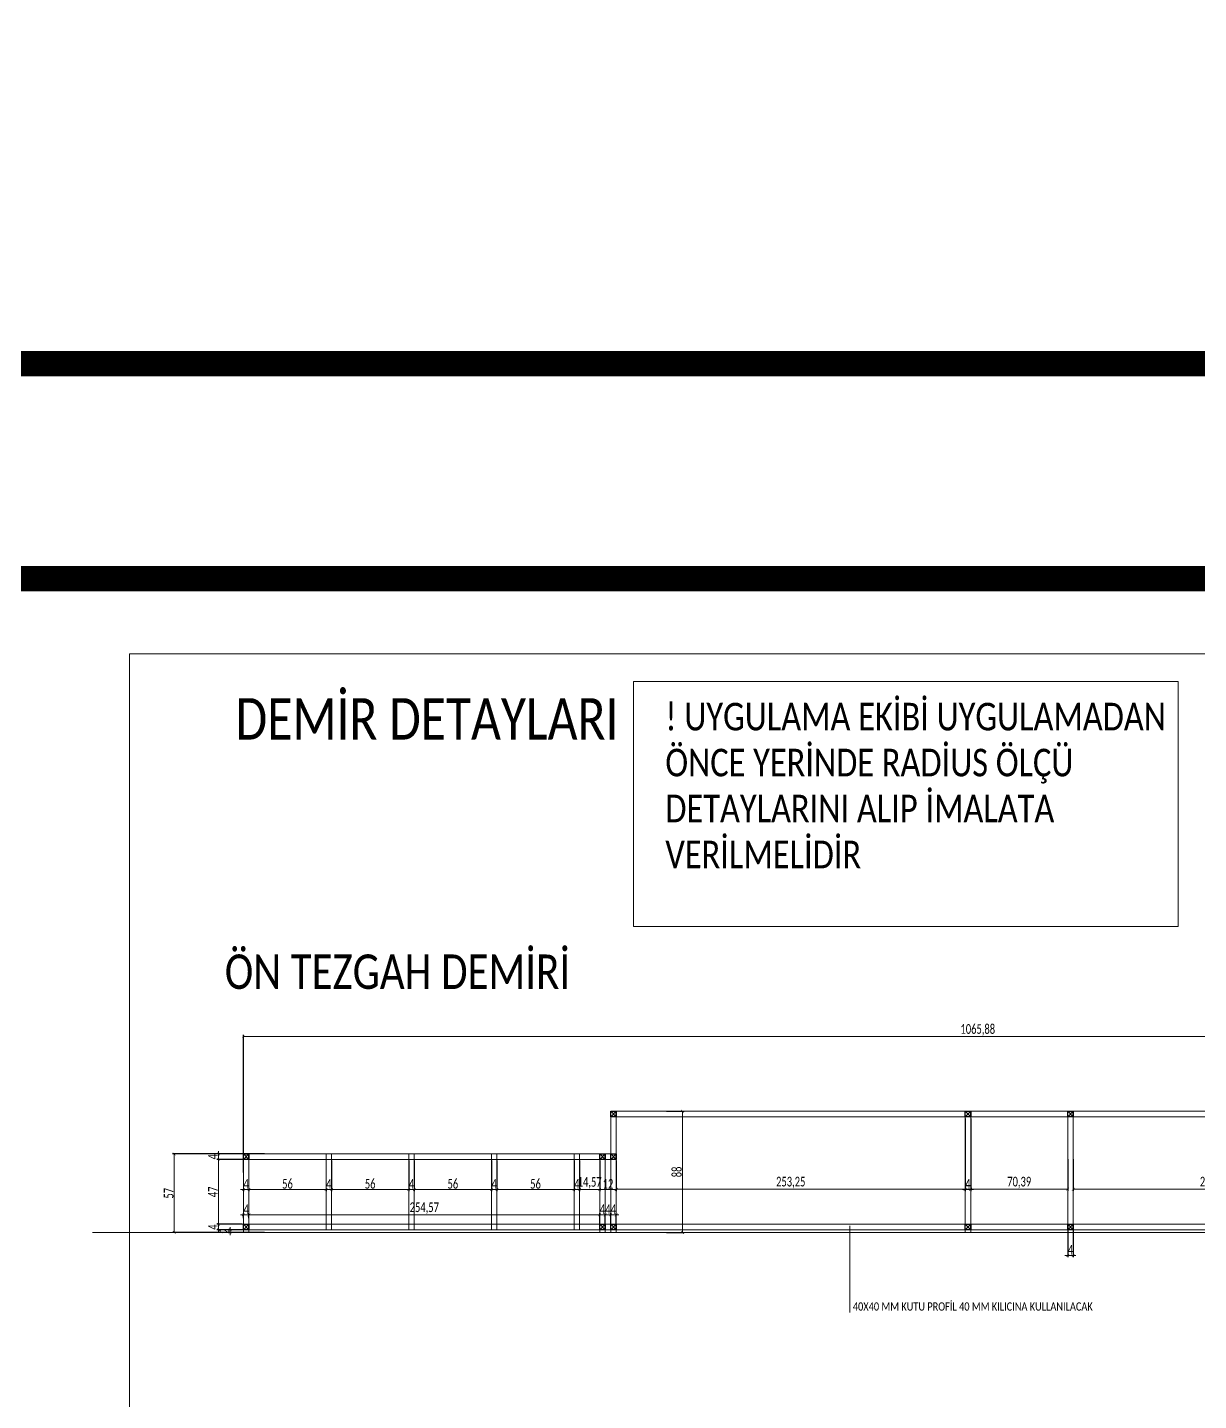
# Model space of a CAD drawing. Header units: millimetres. Extents: x 254888 to 263239, y -110593 to -105042.
# Drawn here: x 260557 to 261407, y -109627 to -108631 of the extents above; entities that cross this region are included whole.
import ezdxf

# ---------------------------------------------------------------- set-up
doc = ezdxf.new("R2010")
doc.units = ezdxf.units.MM
doc.header["$PDMODE"] = 2
doc.layers.get('0').update_dxf_attribs({"lineweight": 20})
for name, color, linetype, lineweight in [('demir-1', 103, 'Continuous', 20), ('KP', 167, 'Continuous', 30), ('makineekipman', 156, 'Continuous', 20), ('text', 1, 'Continuous', 20), ('ölçü', 251, 'Continuous', 5)]:
    doc.layers.add(name, color=color, linetype=linetype, lineweight=lineweight)
doc.styles.add('text2', font='calibri.ttf', dxfattribs={"width": 0.8})
doc.styles.add('Ölçü50', font='calibri.ttf', dxfattribs={"width": 0.7})
doc.dimstyles.new('ölçü10', dxfattribs={"dimtxt": 7, "dimasz": 2, "dimexe": 1.25, "dimexo": 0.625, "dimgap": 0.5, "dimtad": 1, "dimzin": 9, "dimtxsty": 'Ölçü50', "dimblk": 'ARCHTICK', "dimcen": 2, "dimclrd": 256, "dimclre": 256, "dimclrt": 1, "dimazin": 2, "dimtfac": 1, "dimtix": 1, "dimtmove": 0, "dimatfit": 3, "dimldrblk": 'ARCHTICK', "dimfxl": 1, "dimlwd": -1, "dimarcsym": 0})

# ---------------------------------------------------------------- blocks, each defined once
blk = doc.blocks.new('fdg')
at = {"layer": 'KP'}
blk.add_lwpolyline([(249315.5, -96506), (249319.5, -96506), (249319.5, -96510), (249315.5, -96510), (249315.5, -96506), (249319.5, -96510), (249319.5, -96506), (249315.5, -96510)], dxfattribs=at)
blk = doc.blocks.new('_ArchTick')
at = {"color": 0, "linetype": 'ByBlock', "const_width": 0.15}
blk.add_lwpolyline([(-0.5, -0.5), (0.5, 0.5)], dxfattribs=at)
blk = doc.blocks.new('*D75')
at = {"layer": 'DEFPOINTS', "color": 0, "transparency": 16777216}
for p in [(260714.02, -109495.29), (260718.02, -109492.2), (260718.02, -109495.29)]:
    blk.add_point(p, dxfattribs=at)
at = {"layer": 'ölçü', "transparency": 16777216}
for p, q in [((260714.02, -109492.2), (260712.02, -109492.2)), ((260714.02, -109492.2), (260718.02, -109492.2)), ((260718.02, -109492.2), (260720.02, -109492.2))]:
    blk.add_line(p, q, dxfattribs=at)
at = {"layer": 'ölçü', "lineweight": -2, "transparency": 16777216}
for p, q in [((260714.02, -109494.67), (260714.02, -109490.95)), ((260718.02, -109494.67), (260718.02, -109490.95))]:
    blk.add_line(p, q, dxfattribs=at)
at = {"layer": 'ölçü', "transparency": 16777216, "xscale": 2, "yscale": 2, "zscale": 2}
blk.add_blockref('_ArchTick', (260714.02, -109492.2), dxfattribs=at)
at = {"layer": 'ölçü', "transparency": 16777216, "xscale": 2, "yscale": 2, "zscale": 2, "rotation": 180}
blk.add_blockref('_ArchTick', (260718.02, -109492.2), dxfattribs=at)
at = {"layer": 'ölçü', "color": 1, "transparency": 16777216, "insert": (260716.02, -109488.18), "char_height": 7, "attachment_point": 5, "style": 'Ölçü50'}
blk.add_mtext('4', dxfattribs=at)
blk = doc.blocks.new('*D76')
at = {"layer": 'DEFPOINTS', "color": 0, "transparency": 16777216}
for p in [(260718.02, -109495.29), (260972.58, -109492.2), (260972.58, -109503.03)]:
    blk.add_point(p, dxfattribs=at)
at = {"layer": 'ölçü', "lineweight": -2, "transparency": 16777216}
for p, q in [((260718.02, -109494.67), (260718.02, -109490.95)), ((260972.58, -109502.41), (260972.58, -109490.95))]:
    blk.add_line(p, q, dxfattribs=at)
at = {"layer": 'ölçü', "transparency": 16777216}
blk.add_line((260718.02, -109492.2), (260972.58, -109492.2), dxfattribs=at)
at = {"layer": 'ölçü', "transparency": 16777216, "xscale": 2, "yscale": 2, "zscale": 2, "rotation": 180}
blk.add_blockref('_ArchTick', (260718.02, -109492.2), dxfattribs=at)
at = {"layer": 'ölçü', "transparency": 16777216, "xscale": 2, "yscale": 2, "zscale": 2}
blk.add_blockref('_ArchTick', (260972.58, -109492.2), dxfattribs=at)
at = {"layer": 'ölçü', "color": 1, "transparency": 16777216, "insert": (260845.3, -109487.38), "char_height": 7, "attachment_point": 5, "style": 'Ölçü50'}
blk.add_mtext('254,57', dxfattribs=at)
blk = doc.blocks.new('*D77')
at = {"layer": 'DEFPOINTS', "color": 0, "transparency": 16777216}
for p in [(260976.58, -109492.2), (260972.58, -109503.03), (260976.58, -109503.03)]:
    blk.add_point(p, dxfattribs=at)
at = {"layer": 'ölçü', "transparency": 16777216}
for p, q in [((260972.58, -109492.2), (260970.58, -109492.2)), ((260972.58, -109492.2), (260976.58, -109492.2)), ((260976.58, -109492.2), (260978.58, -109492.2))]:
    blk.add_line(p, q, dxfattribs=at)
at = {"layer": 'ölçü', "lineweight": -2, "transparency": 16777216}
for p, q in [((260972.58, -109502.41), (260972.58, -109490.95)), ((260976.58, -109502.41), (260976.58, -109490.95))]:
    blk.add_line(p, q, dxfattribs=at)
at = {"layer": 'ölçü', "transparency": 16777216, "xscale": 2, "yscale": 2, "zscale": 2}
blk.add_blockref('_ArchTick', (260972.58, -109492.2), dxfattribs=at)
at = {"layer": 'ölçü', "transparency": 16777216, "xscale": 2, "yscale": 2, "zscale": 2, "rotation": 180}
blk.add_blockref('_ArchTick', (260976.58, -109492.2), dxfattribs=at)
at = {"layer": 'ölçü', "color": 1, "transparency": 16777216, "insert": (260974.58, -109488.18), "char_height": 7, "attachment_point": 5, "style": 'Ölçü50'}
blk.add_mtext('4', dxfattribs=at)
blk = doc.blocks.new('*D78')
at = {"layer": 'DEFPOINTS', "color": 0, "transparency": 16777216}
for p in [(260980.58, -109492.2), (260976.58, -109503.03), (260980.58, -109503.03)]:
    blk.add_point(p, dxfattribs=at)
at = {"layer": 'ölçü', "transparency": 16777216}
for p, q in [((260976.58, -109492.2), (260974.58, -109492.2)), ((260976.58, -109492.2), (260980.58, -109492.2)), ((260980.58, -109492.2), (260982.58, -109492.2))]:
    blk.add_line(p, q, dxfattribs=at)
at = {"layer": 'ölçü', "lineweight": -2, "transparency": 16777216}
for p, q in [((260976.58, -109502.41), (260976.58, -109490.95)), ((260980.58, -109502.41), (260980.58, -109490.95))]:
    blk.add_line(p, q, dxfattribs=at)
at = {"layer": 'ölçü', "transparency": 16777216, "xscale": 2, "yscale": 2, "zscale": 2}
blk.add_blockref('_ArchTick', (260976.58, -109492.2), dxfattribs=at)
at = {"layer": 'ölçü', "transparency": 16777216, "xscale": 2, "yscale": 2, "zscale": 2, "rotation": 180}
blk.add_blockref('_ArchTick', (260980.58, -109492.2), dxfattribs=at)
at = {"layer": 'ölçü', "color": 1, "transparency": 16777216, "insert": (260978.58, -109488.18), "char_height": 7, "attachment_point": 5, "style": 'Ölçü50'}
blk.add_mtext('4', dxfattribs=at)
blk = doc.blocks.new('*D79')
at = {"layer": 'DEFPOINTS', "color": 0, "transparency": 16777216}
for p in [(260984.58, -109492.2), (260980.58, -109503.03), (260984.58, -109503.03)]:
    blk.add_point(p, dxfattribs=at)
at = {"layer": 'ölçü', "transparency": 16777216}
for p, q in [((260980.58, -109492.2), (260978.58, -109492.2)), ((260980.58, -109492.2), (260984.58, -109492.2)), ((260984.58, -109492.2), (260986.58, -109492.2))]:
    blk.add_line(p, q, dxfattribs=at)
at = {"layer": 'ölçü', "lineweight": -2, "transparency": 16777216}
for p, q in [((260980.58, -109502.41), (260980.58, -109490.95)), ((260984.58, -109502.41), (260984.58, -109490.95))]:
    blk.add_line(p, q, dxfattribs=at)
at = {"layer": 'ölçü', "transparency": 16777216, "xscale": 2, "yscale": 2, "zscale": 2}
blk.add_blockref('_ArchTick', (260980.58, -109492.2), dxfattribs=at)
at = {"layer": 'ölçü', "transparency": 16777216, "xscale": 2, "yscale": 2, "zscale": 2, "rotation": 180}
blk.add_blockref('_ArchTick', (260984.58, -109492.2), dxfattribs=at)
at = {"layer": 'ölçü', "color": 1, "transparency": 16777216, "insert": (260982.58, -109488.18), "char_height": 7, "attachment_point": 5, "style": 'Ölçü50'}
blk.add_mtext('4', dxfattribs=at)
blk = doc.blocks.new('*D80')
at = {"layer": 'DEFPOINTS', "color": 0, "transparency": 16777216}
for p in [(260984.58, -109455.05), (261237.83, -109455.05), (261237.83, -109473.6)]:
    blk.add_point(p, dxfattribs=at)
at = {"layer": 'ölçü', "lineweight": -2, "transparency": 16777216}
for p, q in [((260984.58, -109455.68), (260984.58, -109474.85)), ((261237.83, -109455.68), (261237.83, -109474.85))]:
    blk.add_line(p, q, dxfattribs=at)
at = {"layer": 'ölçü', "transparency": 16777216}
blk.add_line((260984.58, -109473.6), (261237.83, -109473.6), dxfattribs=at)
at = {"layer": 'ölçü', "transparency": 16777216, "xscale": 2, "yscale": 2, "zscale": 2, "rotation": 180}
blk.add_blockref('_ArchTick', (260984.58, -109473.6), dxfattribs=at)
at = {"layer": 'ölçü', "transparency": 16777216, "xscale": 2, "yscale": 2, "zscale": 2}
blk.add_blockref('_ArchTick', (261237.83, -109473.6), dxfattribs=at)
at = {"layer": 'ölçü', "color": 1, "transparency": 16777216, "insert": (261111.21, -109468.78), "char_height": 7, "attachment_point": 5, "style": 'Ölçü50'}
blk.add_mtext('253,25', dxfattribs=at)
blk = doc.blocks.new('*D81')
at = {"layer": 'DEFPOINTS', "color": 0, "transparency": 16777216}
for p in [(261237.83, -109455.05), (261241.83, -109455.05), (261241.83, -109473.6)]:
    blk.add_point(p, dxfattribs=at)
at = {"layer": 'ölçü', "lineweight": -2, "transparency": 16777216}
for p, q in [((261237.83, -109455.68), (261237.83, -109474.85)), ((261241.83, -109455.68), (261241.83, -109474.85))]:
    blk.add_line(p, q, dxfattribs=at)
at = {"layer": 'ölçü', "transparency": 16777216}
for p, q in [((261237.83, -109473.6), (261235.83, -109473.6)), ((261237.83, -109473.6), (261241.83, -109473.6)), ((261241.83, -109473.6), (261243.83, -109473.6))]:
    blk.add_line(p, q, dxfattribs=at)
at = {"layer": 'ölçü', "transparency": 16777216, "xscale": 2, "yscale": 2, "zscale": 2}
blk.add_blockref('_ArchTick', (261237.83, -109473.6), dxfattribs=at)
at = {"layer": 'ölçü', "transparency": 16777216, "xscale": 2, "yscale": 2, "zscale": 2, "rotation": 180}
blk.add_blockref('_ArchTick', (261241.83, -109473.6), dxfattribs=at)
at = {"layer": 'ölçü', "color": 1, "transparency": 16777216, "insert": (261239.83, -109469.58), "char_height": 7, "attachment_point": 5, "style": 'Ölçü50'}
blk.add_mtext('4', dxfattribs=at)
blk = doc.blocks.new('*D82')
at = {"layer": 'DEFPOINTS', "color": 0, "transparency": 16777216}
for p in [(261241.83, -109455.05), (261312.22, -109451.05), (261312.22, -109473.6)]:
    blk.add_point(p, dxfattribs=at)
at = {"layer": 'ölçü', "lineweight": -2, "transparency": 16777216}
for p, q in [((261241.83, -109455.68), (261241.83, -109474.85)), ((261312.22, -109451.68), (261312.22, -109474.85))]:
    blk.add_line(p, q, dxfattribs=at)
at = {"layer": 'ölçü', "transparency": 16777216}
blk.add_line((261241.83, -109473.6), (261312.22, -109473.6), dxfattribs=at)
at = {"layer": 'ölçü', "transparency": 16777216, "xscale": 2, "yscale": 2, "zscale": 2, "rotation": 180}
blk.add_blockref('_ArchTick', (261241.83, -109473.6), dxfattribs=at)
at = {"layer": 'ölçü', "transparency": 16777216, "xscale": 2, "yscale": 2, "zscale": 2}
blk.add_blockref('_ArchTick', (261312.22, -109473.6), dxfattribs=at)
at = {"layer": 'ölçü', "color": 1, "transparency": 16777216, "insert": (261277.03, -109468.78), "char_height": 7, "attachment_point": 5, "style": 'Ölçü50'}
blk.add_mtext('70,39', dxfattribs=at)
blk = doc.blocks.new('*D83')
at = {"layer": 'DEFPOINTS', "color": 0, "transparency": 16777216}
for p in [(261312.22, -109499.03), (261316.22, -109499.03), (261316.22, -109521.58)]:
    blk.add_point(p, dxfattribs=at)
at = {"layer": 'ölçü', "lineweight": -2, "transparency": 16777216}
for p, q in [((261312.22, -109499.66), (261312.22, -109522.83)), ((261316.22, -109499.66), (261316.22, -109522.83))]:
    blk.add_line(p, q, dxfattribs=at)
at = {"layer": 'ölçü', "transparency": 16777216}
for p, q in [((261312.22, -109521.58), (261310.22, -109521.58)), ((261312.22, -109521.58), (261316.22, -109521.58)), ((261316.22, -109521.58), (261318.22, -109521.58))]:
    blk.add_line(p, q, dxfattribs=at)
at = {"layer": 'ölçü', "transparency": 16777216, "xscale": 2, "yscale": 2, "zscale": 2}
blk.add_blockref('_ArchTick', (261312.22, -109521.58), dxfattribs=at)
at = {"layer": 'ölçü', "transparency": 16777216, "xscale": 2, "yscale": 2, "zscale": 2, "rotation": 180}
blk.add_blockref('_ArchTick', (261316.22, -109521.58), dxfattribs=at)
at = {"layer": 'ölçü', "color": 1, "transparency": 16777216, "insert": (261314.22, -109517.56), "char_height": 7, "attachment_point": 5, "style": 'Ölçü50'}
blk.add_mtext('4', dxfattribs=at)
blk = doc.blocks.new('*D84')
at = {"layer": 'DEFPOINTS', "color": 0, "transparency": 16777216}
for p in [(261316.22, -109451.05), (261521.27, -109451.05), (261521.27, -109473.6)]:
    blk.add_point(p, dxfattribs=at)
at = {"layer": 'ölçü', "lineweight": -2, "transparency": 16777216}
for p, q in [((261316.22, -109451.68), (261316.22, -109474.85)), ((261521.27, -109451.68), (261521.27, -109474.85))]:
    blk.add_line(p, q, dxfattribs=at)
at = {"layer": 'ölçü', "transparency": 16777216}
blk.add_line((261316.22, -109473.6), (261521.27, -109473.6), dxfattribs=at)
at = {"layer": 'ölçü', "transparency": 16777216, "xscale": 2, "yscale": 2, "zscale": 2, "rotation": 180}
blk.add_blockref('_ArchTick', (261316.22, -109473.6), dxfattribs=at)
at = {"layer": 'ölçü', "transparency": 16777216, "xscale": 2, "yscale": 2, "zscale": 2}
blk.add_blockref('_ArchTick', (261521.27, -109473.6), dxfattribs=at)
at = {"layer": 'ölçü', "color": 1, "transparency": 16777216, "insert": (261418.75, -109468.78), "char_height": 7, "attachment_point": 5, "style": 'Ölçü50'}
blk.add_mtext('205,05', dxfattribs=at)
blk = doc.blocks.new('*D96')
at = {"layer": 'DEFPOINTS', "color": 0, "transparency": 16777216}
for p in [(260704.43, -109503.03), (260716.04, -109503.03), (260716.04, -109505.03)]:
    blk.add_point(p, dxfattribs=at)
at = {"layer": 'ölçü', "lineweight": -2, "transparency": 16777216}
for p, q in [((260715.41, -109503.03), (260703.18, -109503.03)), ((260715.41, -109505.03), (260703.18, -109505.03))]:
    blk.add_line(p, q, dxfattribs=at)
at = {"layer": 'ölçü', "transparency": 16777216}
for p, q in [((260704.43, -109503.03), (260704.43, -109501.03)), ((260704.43, -109505.03), (260704.43, -109503.03)), ((260704.43, -109505.03), (260704.43, -109507.03))]:
    blk.add_line(p, q, dxfattribs=at)
at = {"layer": 'ölçü', "transparency": 16777216, "xscale": 2, "yscale": 2, "zscale": 2}
for p, rotation in [((260704.43, -109503.03), 270), ((260704.43, -109505.03), 90)]:
    blk.add_blockref('_ArchTick', p, dxfattribs=dict(at, rotation=rotation))
at = {"layer": 'ölçü', "color": 1, "transparency": 16777216, "insert": (260700.39, -109504.03), "char_height": 7, "attachment_point": 5, "rotation": 90, "style": 'Ölçü50'}
blk.add_mtext('2', dxfattribs=at)
blk = doc.blocks.new('*D97')
at = {"layer": 'DEFPOINTS', "color": 0, "transparency": 16777216}
for p in [(260695.95, -109499.03), (260711.12, -109503.03), (260714.02, -109499.03)]:
    blk.add_point(p, dxfattribs=at)
at = {"layer": 'ölçü', "transparency": 16777216}
for p, q in [((260695.95, -109499.03), (260695.95, -109497.03)), ((260695.95, -109503.03), (260695.95, -109499.03)), ((260695.95, -109503.03), (260695.95, -109505.03))]:
    blk.add_line(p, q, dxfattribs=at)
at = {"layer": 'ölçü', "lineweight": -2, "transparency": 16777216}
for p, q in [((260713.39, -109499.03), (260694.7, -109499.03)), ((260710.5, -109503.03), (260694.7, -109503.03))]:
    blk.add_line(p, q, dxfattribs=at)
at = {"layer": 'ölçü', "transparency": 16777216, "xscale": 2, "yscale": 2, "zscale": 2}
for p, rotation in [((260695.95, -109499.03), 270), ((260695.95, -109503.03), 90)]:
    blk.add_blockref('_ArchTick', p, dxfattribs=dict(at, rotation=rotation))
at = {"layer": 'ölçü', "color": 1, "transparency": 16777216, "insert": (260691.93, -109501.03), "char_height": 7, "attachment_point": 5, "rotation": 90, "style": 'Ölçü50'}
blk.add_mtext('4', dxfattribs=at)
blk = doc.blocks.new('*D98')
at = {"layer": 'DEFPOINTS', "color": 0, "transparency": 16777216}
for p in [(260695.95, -109452.03), (260714.02, -109452.03), (260714.02, -109499.03)]:
    blk.add_point(p, dxfattribs=at)
at = {"layer": 'ölçü', "lineweight": -2, "transparency": 16777216}
for p, q in [((260713.39, -109452.03), (260694.7, -109452.03)), ((260713.39, -109499.03), (260694.7, -109499.03))]:
    blk.add_line(p, q, dxfattribs=at)
at = {"layer": 'ölçü', "transparency": 16777216}
blk.add_line((260695.95, -109499.03), (260695.95, -109452.03), dxfattribs=at)
at = {"layer": 'ölçü', "transparency": 16777216, "xscale": 2, "yscale": 2, "zscale": 2}
for p, rotation in [((260695.95, -109452.03), 90), ((260695.95, -109499.03), 270)]:
    blk.add_blockref('_ArchTick', p, dxfattribs=dict(at, rotation=rotation))
at = {"layer": 'ölçü', "color": 1, "transparency": 16777216, "insert": (260691.93, -109475.53), "char_height": 7, "attachment_point": 5, "rotation": 90, "style": 'Ölçü50'}
blk.add_mtext('47', dxfattribs=at)
blk = doc.blocks.new('*D99')
at = {"layer": 'DEFPOINTS', "color": 0, "transparency": 16777216}
for p in [(260695.95, -109448.03), (260714.02, -109448.03), (260714.02, -109452.03)]:
    blk.add_point(p, dxfattribs=at)
at = {"layer": 'ölçü', "lineweight": -2, "transparency": 16777216}
for p, q in [((260713.39, -109448.03), (260694.7, -109448.03)), ((260713.39, -109452.03), (260694.7, -109452.03))]:
    blk.add_line(p, q, dxfattribs=at)
at = {"layer": 'ölçü', "transparency": 16777216}
for p, q in [((260695.95, -109448.03), (260695.95, -109446.03)), ((260695.95, -109452.03), (260695.95, -109448.03)), ((260695.95, -109452.03), (260695.95, -109454.03))]:
    blk.add_line(p, q, dxfattribs=at)
at = {"layer": 'ölçü', "transparency": 16777216, "xscale": 2, "yscale": 2, "zscale": 2}
for p, rotation in [((260695.95, -109448.03), 270), ((260695.95, -109452.03), 90)]:
    blk.add_blockref('_ArchTick', p, dxfattribs=dict(at, rotation=rotation))
at = {"layer": 'ölçü', "color": 1, "transparency": 16777216, "insert": (260691.93, -109450.03), "char_height": 7, "attachment_point": 5, "rotation": 90, "style": 'Ölçü50'}
blk.add_mtext('4', dxfattribs=at)
blk = doc.blocks.new('*D100')
at = {"layer": 'DEFPOINTS', "color": 0, "transparency": 16777216}
for p in [(260730.05, -109448.03), (260663.84, -109505.03), (260730.05, -109505.03)]:
    blk.add_point(p, dxfattribs=at)
at = {"layer": 'ölçü', "lineweight": -2, "transparency": 16777216}
for p, q in [((260729.43, -109448.03), (260662.59, -109448.03)), ((260729.43, -109505.03), (260662.59, -109505.03))]:
    blk.add_line(p, q, dxfattribs=at)
at = {"layer": 'ölçü', "transparency": 16777216}
blk.add_line((260663.84, -109448.03), (260663.84, -109505.03), dxfattribs=at)
at = {"layer": 'ölçü', "transparency": 16777216, "xscale": 2, "yscale": 2, "zscale": 2}
for p, rotation in [((260663.84, -109448.03), 90), ((260663.84, -109505.03), 270)]:
    blk.add_blockref('_ArchTick', p, dxfattribs=dict(at, rotation=rotation))
at = {"layer": 'ölçü', "color": 1, "transparency": 16777216, "insert": (260659.79, -109476.53), "char_height": 7, "attachment_point": 5, "rotation": 90, "style": 'Ölçü50'}
blk.add_mtext('57', dxfattribs=at)
blk = doc.blocks.new('*D102')
at = {"layer": 'DEFPOINTS', "color": 0, "transparency": 16777216}
for p in [(260714.02, -109472.36), (260718.02, -109472.36), (260718.02, -109473.79)]:
    blk.add_point(p, dxfattribs=at)
at = {"layer": 'ölçü', "transparency": 16777216}
for p, q in [((260714.02, -109473.79), (260712.02, -109473.79)), ((260714.02, -109473.79), (260718.02, -109473.79)), ((260718.02, -109473.79), (260720.02, -109473.79))]:
    blk.add_line(p, q, dxfattribs=at)
at = {"layer": 'ölçü', "lineweight": -2, "transparency": 16777216}
for p, q in [((260714.02, -109472.99), (260714.02, -109475.04)), ((260718.02, -109472.99), (260718.02, -109475.04))]:
    blk.add_line(p, q, dxfattribs=at)
at = {"layer": 'ölçü', "transparency": 16777216, "xscale": 2, "yscale": 2, "zscale": 2}
blk.add_blockref('_ArchTick', (260714.02, -109473.79), dxfattribs=at)
at = {"layer": 'ölçü', "transparency": 16777216, "xscale": 2, "yscale": 2, "zscale": 2, "rotation": 180}
blk.add_blockref('_ArchTick', (260718.02, -109473.79), dxfattribs=at)
at = {"layer": 'ölçü', "color": 1, "transparency": 16777216, "insert": (260716.02, -109469.77), "char_height": 7, "attachment_point": 5, "style": 'Ölçü50'}
blk.add_mtext('4', dxfattribs=at)
blk = doc.blocks.new('*D103')
at = {"layer": 'DEFPOINTS', "color": 0, "transparency": 16777216}
for p in [(260718.02, -109472.36), (260774.02, -109472.36), (260774.02, -109473.79)]:
    blk.add_point(p, dxfattribs=at)
at = {"layer": 'ölçü', "lineweight": -2, "transparency": 16777216}
for p, q in [((260718.02, -109472.99), (260718.02, -109475.04)), ((260774.02, -109472.99), (260774.02, -109475.04))]:
    blk.add_line(p, q, dxfattribs=at)
at = {"layer": 'ölçü', "transparency": 16777216}
blk.add_line((260718.02, -109473.79), (260774.02, -109473.79), dxfattribs=at)
at = {"layer": 'ölçü', "transparency": 16777216, "xscale": 2, "yscale": 2, "zscale": 2, "rotation": 180}
blk.add_blockref('_ArchTick', (260718.02, -109473.79), dxfattribs=at)
at = {"layer": 'ölçü', "transparency": 16777216, "xscale": 2, "yscale": 2, "zscale": 2}
blk.add_blockref('_ArchTick', (260774.02, -109473.79), dxfattribs=at)
at = {"layer": 'ölçü', "color": 1, "transparency": 16777216, "insert": (260746.02, -109469.7), "char_height": 7, "attachment_point": 5, "style": 'Ölçü50'}
blk.add_mtext('56', dxfattribs=at)
blk = doc.blocks.new('*D104')
at = {"layer": 'DEFPOINTS', "color": 0, "transparency": 16777216}
for p in [(260778.02, -109452.03), (260774.02, -109472.36), (260778.02, -109473.79)]:
    blk.add_point(p, dxfattribs=at)
at = {"layer": 'ölçü', "lineweight": -2, "transparency": 16777216}
for p, q in [((260778.02, -109452.66), (260778.02, -109475.04)), ((260774.02, -109472.99), (260774.02, -109475.04))]:
    blk.add_line(p, q, dxfattribs=at)
at = {"layer": 'ölçü', "transparency": 16777216}
for p, q in [((260774.02, -109473.79), (260772.02, -109473.79)), ((260774.02, -109473.79), (260778.02, -109473.79)), ((260778.02, -109473.79), (260780.02, -109473.79))]:
    blk.add_line(p, q, dxfattribs=at)
at = {"layer": 'ölçü', "transparency": 16777216, "xscale": 2, "yscale": 2, "zscale": 2}
blk.add_blockref('_ArchTick', (260774.02, -109473.79), dxfattribs=at)
at = {"layer": 'ölçü', "transparency": 16777216, "xscale": 2, "yscale": 2, "zscale": 2, "rotation": 180}
blk.add_blockref('_ArchTick', (260778.02, -109473.79), dxfattribs=at)
at = {"layer": 'ölçü', "color": 1, "transparency": 16777216, "insert": (260776.02, -109469.77), "char_height": 7, "attachment_point": 5, "style": 'Ölçü50'}
blk.add_mtext('4', dxfattribs=at)
blk = doc.blocks.new('*D105')
at = {"layer": 'DEFPOINTS', "color": 0, "transparency": 16777216}
for p in [(260778.02, -109452.03), (260834.02, -109452.03), (260834.02, -109473.79)]:
    blk.add_point(p, dxfattribs=at)
at = {"layer": 'ölçü', "lineweight": -2, "transparency": 16777216}
for p, q in [((260778.02, -109452.66), (260778.02, -109475.04)), ((260834.02, -109452.66), (260834.02, -109475.04))]:
    blk.add_line(p, q, dxfattribs=at)
at = {"layer": 'ölçü', "transparency": 16777216}
blk.add_line((260778.02, -109473.79), (260834.02, -109473.79), dxfattribs=at)
at = {"layer": 'ölçü', "transparency": 16777216, "xscale": 2, "yscale": 2, "zscale": 2, "rotation": 180}
blk.add_blockref('_ArchTick', (260778.02, -109473.79), dxfattribs=at)
at = {"layer": 'ölçü', "transparency": 16777216, "xscale": 2, "yscale": 2, "zscale": 2}
blk.add_blockref('_ArchTick', (260834.02, -109473.79), dxfattribs=at)
at = {"layer": 'ölçü', "color": 1, "transparency": 16777216, "insert": (260806.02, -109469.7), "char_height": 7, "attachment_point": 5, "style": 'Ölçü50'}
blk.add_mtext('56', dxfattribs=at)
blk = doc.blocks.new('*D106')
at = {"layer": 'DEFPOINTS', "color": 0, "transparency": 16777216}
for p in [(260834.02, -109452.03), (260838.02, -109452.03), (260838.02, -109473.79)]:
    blk.add_point(p, dxfattribs=at)
at = {"layer": 'ölçü', "lineweight": -2, "transparency": 16777216}
for p, q in [((260834.02, -109452.66), (260834.02, -109475.04)), ((260838.02, -109452.66), (260838.02, -109475.04))]:
    blk.add_line(p, q, dxfattribs=at)
at = {"layer": 'ölçü', "transparency": 16777216}
for p, q in [((260834.02, -109473.79), (260832.02, -109473.79)), ((260834.02, -109473.79), (260838.02, -109473.79)), ((260838.02, -109473.79), (260840.02, -109473.79))]:
    blk.add_line(p, q, dxfattribs=at)
at = {"layer": 'ölçü', "transparency": 16777216, "xscale": 2, "yscale": 2, "zscale": 2}
blk.add_blockref('_ArchTick', (260834.02, -109473.79), dxfattribs=at)
at = {"layer": 'ölçü', "transparency": 16777216, "xscale": 2, "yscale": 2, "zscale": 2, "rotation": 180}
blk.add_blockref('_ArchTick', (260838.02, -109473.79), dxfattribs=at)
at = {"layer": 'ölçü', "color": 1, "transparency": 16777216, "insert": (260836.02, -109469.77), "char_height": 7, "attachment_point": 5, "style": 'Ölçü50'}
blk.add_mtext('4', dxfattribs=at)
blk = doc.blocks.new('*D107')
at = {"layer": 'DEFPOINTS', "color": 0, "transparency": 16777216}
for p in [(260838.02, -109452.03), (260894.02, -109452.03), (260894.02, -109473.79)]:
    blk.add_point(p, dxfattribs=at)
at = {"layer": 'ölçü', "lineweight": -2, "transparency": 16777216}
for p, q in [((260838.02, -109452.66), (260838.02, -109475.04)), ((260894.02, -109452.66), (260894.02, -109475.04))]:
    blk.add_line(p, q, dxfattribs=at)
at = {"layer": 'ölçü', "transparency": 16777216}
blk.add_line((260838.02, -109473.79), (260894.02, -109473.79), dxfattribs=at)
at = {"layer": 'ölçü', "transparency": 16777216, "xscale": 2, "yscale": 2, "zscale": 2, "rotation": 180}
blk.add_blockref('_ArchTick', (260838.02, -109473.79), dxfattribs=at)
at = {"layer": 'ölçü', "transparency": 16777216, "xscale": 2, "yscale": 2, "zscale": 2}
blk.add_blockref('_ArchTick', (260894.02, -109473.79), dxfattribs=at)
at = {"layer": 'ölçü', "color": 1, "transparency": 16777216, "insert": (260866.02, -109469.7), "char_height": 7, "attachment_point": 5, "style": 'Ölçü50'}
blk.add_mtext('56', dxfattribs=at)
blk = doc.blocks.new('*D108')
at = {"layer": 'DEFPOINTS', "color": 0, "transparency": 16777216}
for p in [(260894.02, -109452.03), (260898.02, -109452.03), (260898.02, -109473.79)]:
    blk.add_point(p, dxfattribs=at)
at = {"layer": 'ölçü', "lineweight": -2, "transparency": 16777216}
for p, q in [((260894.02, -109452.66), (260894.02, -109475.04)), ((260898.02, -109452.66), (260898.02, -109475.04))]:
    blk.add_line(p, q, dxfattribs=at)
at = {"layer": 'ölçü', "transparency": 16777216}
for p, q in [((260894.02, -109473.79), (260892.02, -109473.79)), ((260894.02, -109473.79), (260898.02, -109473.79)), ((260898.02, -109473.79), (260900.02, -109473.79))]:
    blk.add_line(p, q, dxfattribs=at)
at = {"layer": 'ölçü', "transparency": 16777216, "xscale": 2, "yscale": 2, "zscale": 2}
blk.add_blockref('_ArchTick', (260894.02, -109473.79), dxfattribs=at)
at = {"layer": 'ölçü', "transparency": 16777216, "xscale": 2, "yscale": 2, "zscale": 2, "rotation": 180}
blk.add_blockref('_ArchTick', (260898.02, -109473.79), dxfattribs=at)
at = {"layer": 'ölçü', "color": 1, "transparency": 16777216, "insert": (260896.02, -109469.77), "char_height": 7, "attachment_point": 5, "style": 'Ölçü50'}
blk.add_mtext('4', dxfattribs=at)
blk = doc.blocks.new('*D109')
at = {"layer": 'DEFPOINTS', "color": 0, "transparency": 16777216}
for p in [(260898.02, -109452.03), (260954.02, -109452.03), (260954.02, -109473.79)]:
    blk.add_point(p, dxfattribs=at)
at = {"layer": 'ölçü', "lineweight": -2, "transparency": 16777216}
for p, q in [((260898.02, -109452.66), (260898.02, -109475.04)), ((260954.02, -109452.66), (260954.02, -109475.04))]:
    blk.add_line(p, q, dxfattribs=at)
at = {"layer": 'ölçü', "transparency": 16777216}
blk.add_line((260898.02, -109473.79), (260954.02, -109473.79), dxfattribs=at)
at = {"layer": 'ölçü', "transparency": 16777216, "xscale": 2, "yscale": 2, "zscale": 2, "rotation": 180}
blk.add_blockref('_ArchTick', (260898.02, -109473.79), dxfattribs=at)
at = {"layer": 'ölçü', "transparency": 16777216, "xscale": 2, "yscale": 2, "zscale": 2}
blk.add_blockref('_ArchTick', (260954.02, -109473.79), dxfattribs=at)
at = {"layer": 'ölçü', "color": 1, "transparency": 16777216, "insert": (260926.02, -109469.7), "char_height": 7, "attachment_point": 5, "style": 'Ölçü50'}
blk.add_mtext('56', dxfattribs=at)
blk = doc.blocks.new('*D110')
at = {"layer": 'DEFPOINTS', "color": 0, "transparency": 16777216}
for p in [(260954.02, -109452.03), (260958.02, -109452.03), (260958.02, -109473.79)]:
    blk.add_point(p, dxfattribs=at)
at = {"layer": 'ölçü', "lineweight": -2, "transparency": 16777216}
for p, q in [((260954.02, -109452.66), (260954.02, -109475.04)), ((260958.02, -109452.66), (260958.02, -109475.04))]:
    blk.add_line(p, q, dxfattribs=at)
at = {"layer": 'ölçü', "transparency": 16777216}
for p, q in [((260954.02, -109473.79), (260952.02, -109473.79)), ((260954.02, -109473.79), (260958.02, -109473.79)), ((260958.02, -109473.79), (260960.02, -109473.79))]:
    blk.add_line(p, q, dxfattribs=at)
at = {"layer": 'ölçü', "transparency": 16777216, "xscale": 2, "yscale": 2, "zscale": 2}
blk.add_blockref('_ArchTick', (260954.02, -109473.79), dxfattribs=at)
at = {"layer": 'ölçü', "transparency": 16777216, "xscale": 2, "yscale": 2, "zscale": 2, "rotation": 180}
blk.add_blockref('_ArchTick', (260958.02, -109473.79), dxfattribs=at)
at = {"layer": 'ölçü', "color": 1, "transparency": 16777216, "insert": (260956.02, -109469.77), "char_height": 7, "attachment_point": 5, "style": 'Ölçü50'}
blk.add_mtext('4', dxfattribs=at)
blk = doc.blocks.new('*D111')
at = {"layer": 'DEFPOINTS', "color": 0, "transparency": 16777216}
for p in [(260958.02, -109452.03), (260972.58, -109452.03), (260972.58, -109473.79)]:
    blk.add_point(p, dxfattribs=at)
at = {"layer": 'ölçü', "lineweight": -2, "transparency": 16777216}
for p, q in [((260958.02, -109452.66), (260958.02, -109475.04)), ((260972.58, -109452.66), (260972.58, -109475.04))]:
    blk.add_line(p, q, dxfattribs=at)
at = {"layer": 'ölçü', "transparency": 16777216}
for p, q in [((260958.02, -109473.79), (260956.02, -109473.79)), ((260958.02, -109473.79), (260972.58, -109473.79)), ((260972.58, -109473.79), (260974.58, -109473.79))]:
    blk.add_line(p, q, dxfattribs=at)
at = {"layer": 'ölçü', "transparency": 16777216, "xscale": 2, "yscale": 2, "zscale": 2}
blk.add_blockref('_ArchTick', (260958.02, -109473.79), dxfattribs=at)
at = {"layer": 'ölçü', "transparency": 16777216, "xscale": 2, "yscale": 2, "zscale": 2, "rotation": 180}
blk.add_blockref('_ArchTick', (260972.58, -109473.79), dxfattribs=at)
at = {"layer": 'ölçü', "color": 1, "transparency": 16777216, "insert": (260965.3, -109469), "char_height": 7, "attachment_point": 5, "style": 'Ölçü50'}
blk.add_mtext('14,57', dxfattribs=at)
blk = doc.blocks.new('*D112')
at = {"layer": 'DEFPOINTS', "color": 0, "transparency": 16777216}
for p in [(260972.58, -109452.03), (260984.58, -109452.03), (260984.58, -109473.79)]:
    blk.add_point(p, dxfattribs=at)
at = {"layer": 'ölçü', "lineweight": -2, "transparency": 16777216}
for p, q in [((260972.58, -109452.66), (260972.58, -109475.04)), ((260984.58, -109452.66), (260984.58, -109475.04))]:
    blk.add_line(p, q, dxfattribs=at)
at = {"layer": 'ölçü', "transparency": 16777216}
blk.add_line((260972.58, -109473.79), (260984.58, -109473.79), dxfattribs=at)
at = {"layer": 'ölçü', "transparency": 16777216, "xscale": 2, "yscale": 2, "zscale": 2, "rotation": 180}
blk.add_blockref('_ArchTick', (260972.58, -109473.79), dxfattribs=at)
at = {"layer": 'ölçü', "transparency": 16777216, "xscale": 2, "yscale": 2, "zscale": 2}
blk.add_blockref('_ArchTick', (260984.58, -109473.79), dxfattribs=at)
at = {"layer": 'ölçü', "color": 1, "transparency": 16777216, "insert": (260978.58, -109469.75), "char_height": 7, "attachment_point": 5, "style": 'Ölçü50'}
blk.add_mtext('12', dxfattribs=at)
blk = doc.blocks.new('*D113')
at = {"layer": 'DEFPOINTS', "color": 0, "transparency": 16777216}
for p in [(261237.83, -109421.74, 0), (261241.83, -109421.74), (261241.83, -109473.79)]:
    blk.add_point(p, dxfattribs=at)
at = {"layer": 'ölçü', "lineweight": -2, "transparency": 16777216}
for p, q in [((261237.83, -109422.37), (261237.83, -109475.04)), ((261241.83, -109422.37), (261241.83, -109475.04))]:
    blk.add_line(p, q, dxfattribs=at)
at = {"layer": 'ölçü', "transparency": 16777216}
for p, q in [((261237.83, -109473.79), (261235.83, -109473.79)), ((261237.83, -109473.79), (261241.83, -109473.79)), ((261241.83, -109473.79), (261243.83, -109473.79))]:
    blk.add_line(p, q, dxfattribs=at)
at = {"layer": 'ölçü', "transparency": 16777216, "xscale": 2, "yscale": 2, "zscale": 2}
blk.add_blockref('_ArchTick', (261237.83, -109473.79), dxfattribs=at)
at = {"layer": 'ölçü', "transparency": 16777216, "xscale": 2, "yscale": 2, "zscale": 2, "rotation": 180}
blk.add_blockref('_ArchTick', (261241.83, -109473.79), dxfattribs=at)
at = {"layer": 'ölçü', "color": 1, "transparency": 16777216, "insert": (261239.83, -109469.77), "char_height": 7, "attachment_point": 5, "style": 'Ölçü50'}
blk.add_mtext('4', dxfattribs=at)
blk = doc.blocks.new('*D114')
at = {"layer": 'DEFPOINTS', "color": 0, "transparency": 16777216}
for p in [(261020.42, -109417.03), (261020.42, -109505.03), (261032.67, -109505.03)]:
    blk.add_point(p, dxfattribs=at)
at = {"layer": 'ölçü', "lineweight": -2, "transparency": 16777216}
for p, q in [((261021.04, -109417.03), (261033.92, -109417.03)), ((261021.04, -109505.03), (261033.92, -109505.03))]:
    blk.add_line(p, q, dxfattribs=at)
at = {"layer": 'ölçü', "transparency": 16777216}
blk.add_line((261032.67, -109417.03), (261032.67, -109505.03), dxfattribs=at)
at = {"layer": 'ölçü', "transparency": 16777216, "xscale": 2, "yscale": 2, "zscale": 2}
for p, rotation in [((261032.67, -109417.03), 90), ((261032.67, -109505.03), 270)]:
    blk.add_blockref('_ArchTick', p, dxfattribs=dict(at, rotation=rotation))
at = {"layer": 'ölçü', "color": 1, "transparency": 16777216, "insert": (261028.58, -109461.03), "char_height": 7, "attachment_point": 5, "rotation": 90, "style": 'Ölçü50'}
blk.add_mtext('88', dxfattribs=at)
blk = doc.blocks.new('*D115')
at = {"layer": 'DEFPOINTS', "color": 0, "transparency": 16777216}
for p in [(261779.89, -109362.87), (261779.89, -109444.75), (260714.02, -109462.01)]:
    blk.add_point(p, dxfattribs=at)
at = {"layer": 'ölçü', "lineweight": -2, "transparency": 16777216}
for p, q in [((260714.02, -109461.38), (260714.02, -109361.62)), ((261779.89, -109444.12), (261779.89, -109361.62))]:
    blk.add_line(p, q, dxfattribs=at)
at = {"layer": 'ölçü', "transparency": 16777216}
blk.add_line((260714.02, -109362.87), (261779.89, -109362.87), dxfattribs=at)
at = {"layer": 'ölçü', "transparency": 16777216, "xscale": 2, "yscale": 2, "zscale": 2, "rotation": 180}
blk.add_blockref('_ArchTick', (260714.02, -109362.87), dxfattribs=at)
at = {"layer": 'ölçü', "transparency": 16777216, "xscale": 2, "yscale": 2, "zscale": 2}
blk.add_blockref('_ArchTick', (261779.89, -109362.87), dxfattribs=at)
at = {"layer": 'ölçü', "color": 1, "transparency": 16777216, "insert": (261246.96, -109358.05), "char_height": 7, "attachment_point": 5, "style": 'Ölçü50'}
blk.add_mtext('1065,88', dxfattribs=at)

msp = doc.modelspace()

# ---------------------------------------------------------------- linework, layer by layer
at = {"color": 252, "const_width": 18.492, "elevation": 0}
msp.add_lwpolyline([(257052.561, -108874.598), (257052.561, -105051.157), (263229.562, -105051.157), (263229.562, -108874.598)], close=True, dxfattribs=at)
at = {"color": 1, "const_width": 18.492}
msp.add_lwpolyline([(257100.03, -109030.619), (262946.71, -109030.619), (262946.71, -110583.763), (257100.03, -110583.763)], close=True, dxfattribs=at)
for points in [[(260631.323, -109085.085), (262879.993, -109085.085), (262879.993, -110499.494), (260631.323, -110499.494)], [(260997.208, -109105.196), (261392.293, -109105.196), (261392.293, -109282.952), (260997.208, -109282.952)]]:
    msp.add_lwpolyline(points, close=True)
at = {"layer": 'demir-1'}
for p, q in [((260980.584, -109417.03), (261779.894, -109417.03)), ((260984.584, -109505.03), (260984.584, -109417.03)), ((261241.833, -109505.03, 0), (261241.833, -109417.03, 0)), ((261316.222, -109505.03), (261316.222, -109417.03)), ((260980.584, -109421.03), (261779.894, -109421.03)), ((260718.019, -109505.03), (260718.019, -109448.03)), ((260714.019, -109452.03), (260984.584, -109452.03))]:
    msp.add_line(p, q, dxfattribs=at)
for points in [[(260980.584, -109417.03), (260980.584, -109505.03)], [(261312.222, -109417.03), (261312.222, -109505.03), (261316.222, -109505.03)], [(260714.019, -109505.03), (260714.019, -109448.03), (260984.584, -109448.03)], [(260774.019, -109503.03), (260774.019, -109448.03)], [(260778.019, -109448.03), (260778.019, -109503.03)], [(260834.019, -109503.03), (260834.019, -109448.03)], [(260838.019, -109448.03), (260838.019, -109503.03)], [(260894.019, -109503.03), (260894.019, -109448.03)], [(260898.019, -109448.03), (260898.019, -109503.03)], [(260954.019, -109503.03), (260954.019, -109448.03)], [(260958.019, -109448.03), (260958.019, -109503.03)], [(260984.584, -109505.03), (260972.584, -109505.03), (260972.584, -109448.03)], [(260976.584, -109448.03), (260976.584, -109505.03)], [(261779.894, -109503.03), (260714.019, -109503.03)], [(261775.894, -109499.03), (260718.019, -109499.03)]]:
    msp.add_lwpolyline(points, dxfattribs=at)
at = {"layer": 'demir-1', "elevation": 0}
msp.add_lwpolyline([(261237.833, -109417.03), (261237.833, -109505.03), (261241.833, -109505.03)], dxfattribs=at)
at = {"layer": 'ölçü'}
msp.add_lwpolyline([(262849.808, -109505.03), (260604.496, -109505.03)], dxfattribs=at)
at = {"layer": 'ölçü', "color": 11}
msp.add_lwpolyline([(261154.089, -109500.208), (261154.089, -109563.156)], dxfattribs=at)

# ---------------------------------------------------------------- block references
at = {"layer": 'makineekipman'}
for p in [(11665.085, -12911.03), (11922.334, -12911.03, 0), (11996.723, -12911.03), (11398.52, -12942.03), (11657.085, -12942.03), (11665.085, -12942.03), (11398.52, -12993.03), (11657.085, -12993.03), (11665.085, -12993.03), (11922.334, -12993.03), (11996.723, -12993.03)]:
    msp.add_blockref('fdg', p, dxfattribs=at)

# ---------------------------------------------------------------- texts
at = {"insert": (261156.296, -109555.677, 0), "char_height": 6, "width": 1120.30164, "attachment_point": 1, "style": 'text2'}
msp.add_mtext('{\\fCalibri Light|b0|i0|c162|p34;40X40 MM KUTU PROFİL 40 MM KILICINA KULLANILACAK}', dxfattribs=at)
at = {"layer": 'text', "attachment_point": 1, "style": 'text2'}
for s, insert, char_height, width in [('DEMİR DETAYLARI', (260708.272, -109117.361), 30, 446.70143), ('! UYGULAMA EKİBİ UYGULAMADAN ÖNCE YERİNDE RADİUS ÖLÇÜ DETAYLARINI ALIP İMALATA VERİLMELİDİR', (261020.223, -109120.719), 20, 393.08678), ('ÖN TEZGAH DEMİRİ', (260700.524, -109303.308), 25, 446.70143)]:
    msp.add_mtext(s, dxfattribs=dict(at, insert=insert, char_height=char_height, width=width))

# ---------------------------------------------------------------- dimensions: what is measured, and where the dimension line sits
at = {"layer": 'ölçü'}
for base, p1, p2, picture, middle in [((261779.894, -109362.8676), (260714.0188, -109462.0092), (261779.894, -109444.7495), '*D115', (261246.9564, -109358.0519)), ((260718.019, -109473.788), (260714.019, -109472.36), (260718.019, -109472.36), '*D102', (260716.019, -109469.772)), ((260718.019, -109492.199), (260714.019, -109495.295), (260718.019, -109495.295), '*D75', (260716.019, -109488.183))]:
    dim = msp.add_linear_dim(base=base, p1=p1, p2=p2, dimstyle='ölçü10', dxfattribs=at)
    dim.commit()
    dim.dimension.update_dxf_attribs({"geometry": picture, "text_midpoint": middle})
for base, p1, p2, picture, middle in [((261032.666, -109505.03), (261020.416, -109417.03), (261020.416, -109505.03), '*D114', (261028.58, -109461.03)), ((260663.845, -109505.03), (260730.054, -109448.03), (260730.054, -109505.03), '*D100', (260659.794, -109476.53)), ((260695.95, -109499.03), (260711.123, -109503.03), (260714.019, -109499.03), '*D97', (260691.933, -109501.03)), ((260704.426, -109503.03), (260716.039, -109505.03), (260716.039, -109503.03), '*D96', (260700.391, -109504.03))]:
    dim = msp.add_linear_dim(base=base, p1=p1, p2=p2, angle=90, dimstyle='ölçü10', dxfattribs=at)
    dim.commit()
    dim.dimension.update_dxf_attribs({"geometry": picture, "text_midpoint": middle})
for base, p1, p2, picture, middle in [((261241.833, -109473.788), (261237.833, -109421.745, 0), (261241.833, -109421.745), '*D113', (261239.833, -109469.772)), ((260778.019, -109473.788), (260774.019, -109472.36), (260778.019, -109452.03), '*D104', (260776.019, -109469.772)), ((260834.019, -109473.788), (260778.019, -109452.03), (260834.019, -109452.03), '*D105', (260806.019, -109469.704)), ((260838.019, -109473.788), (260834.019, -109452.03), (260838.019, -109452.03), '*D106', (260836.019, -109469.772)), ((260894.019, -109473.788), (260838.019, -109452.03), (260894.019, -109452.03), '*D107', (260866.019, -109469.704)), ((260898.019, -109473.788), (260894.019, -109452.03), (260898.019, -109452.03), '*D108', (260896.019, -109469.772)), ((260954.019, -109473.788), (260898.019, -109452.03), (260954.019, -109452.03), '*D109', (260926.019, -109469.704)), ((260958.019, -109473.788), (260954.019, -109452.03), (260958.019, -109452.03), '*D110', (260956.019, -109469.772)), ((260972.58384, -109473.78793), (260958.01876, -109452.03038), (260972.58384, -109452.03038), '*D111', (260965.3013, -109468.99909)), ((260984.584, -109473.788), (260972.584, -109452.03), (260984.584, -109452.03), '*D112', (260978.584, -109469.753)), ((261237.833, -109473.6), (260984.584, -109455.055), (261237.833, -109455.055), '*D80', (261111.208, -109468.784)), ((261241.833, -109473.6), (261237.833, -109455.055), (261241.833, -109455.055), '*D81', (261239.833, -109469.584)), ((261312.222, -109473.6), (261241.833, -109455.055), (261312.222, -109451.055), '*D82', (261277.027, -109468.784)), ((261521.271, -109473.6), (261316.222, -109451.055), (261521.271, -109451.055), '*D84', (261418.746, -109468.784)), ((260774.019, -109473.788), (260718.019, -109472.36), (260774.019, -109472.36), '*D103', (260746.019, -109469.704)), ((260972.58384, -109492.19904), (260718.01876, -109495.2947), (260972.58384, -109503.03038), '*D76', (260845.3013, -109487.38328)), ((260976.584, -109492.199), (260972.584, -109503.03), (260976.584, -109503.03), '*D77', (260974.584, -109488.183)), ((260980.584, -109492.199), (260976.584, -109503.03), (260980.584, -109503.03), '*D78', (260978.584, -109488.183)), ((260984.584, -109492.199), (260980.584, -109503.03), (260984.584, -109503.03), '*D79', (260982.584, -109488.183)), ((261316.222, -109521.576), (261312.222, -109499.03), (261316.222, -109499.03), '*D83', (261314.222, -109517.559))]:
    dim = msp.add_linear_dim(base=base, p1=p1, p2=p2, dimstyle='ölçü10', override={"dimtmove": 1}, dxfattribs=at)
    dim.commit()
    dim.dimension.update_dxf_attribs({"geometry": picture, "text_midpoint": middle})
for base, p1, p2, picture, middle in [((260695.95, -109448.03), (260714.019, -109452.03), (260714.019, -109448.03), '*D99', (260691.933, -109450.03)), ((260695.95, -109452.03), (260714.019, -109499.03), (260714.019, -109452.03), '*D98', (260691.933, -109475.53))]:
    dim = msp.add_linear_dim(base=base, p1=p1, p2=p2, angle=90, dimstyle='ölçü10', override={"dimtmove": 1}, dxfattribs=at)
    dim.commit()
    dim.dimension.update_dxf_attribs({"geometry": picture, "text_midpoint": middle})

doc.saveas('drawing.dxf')
